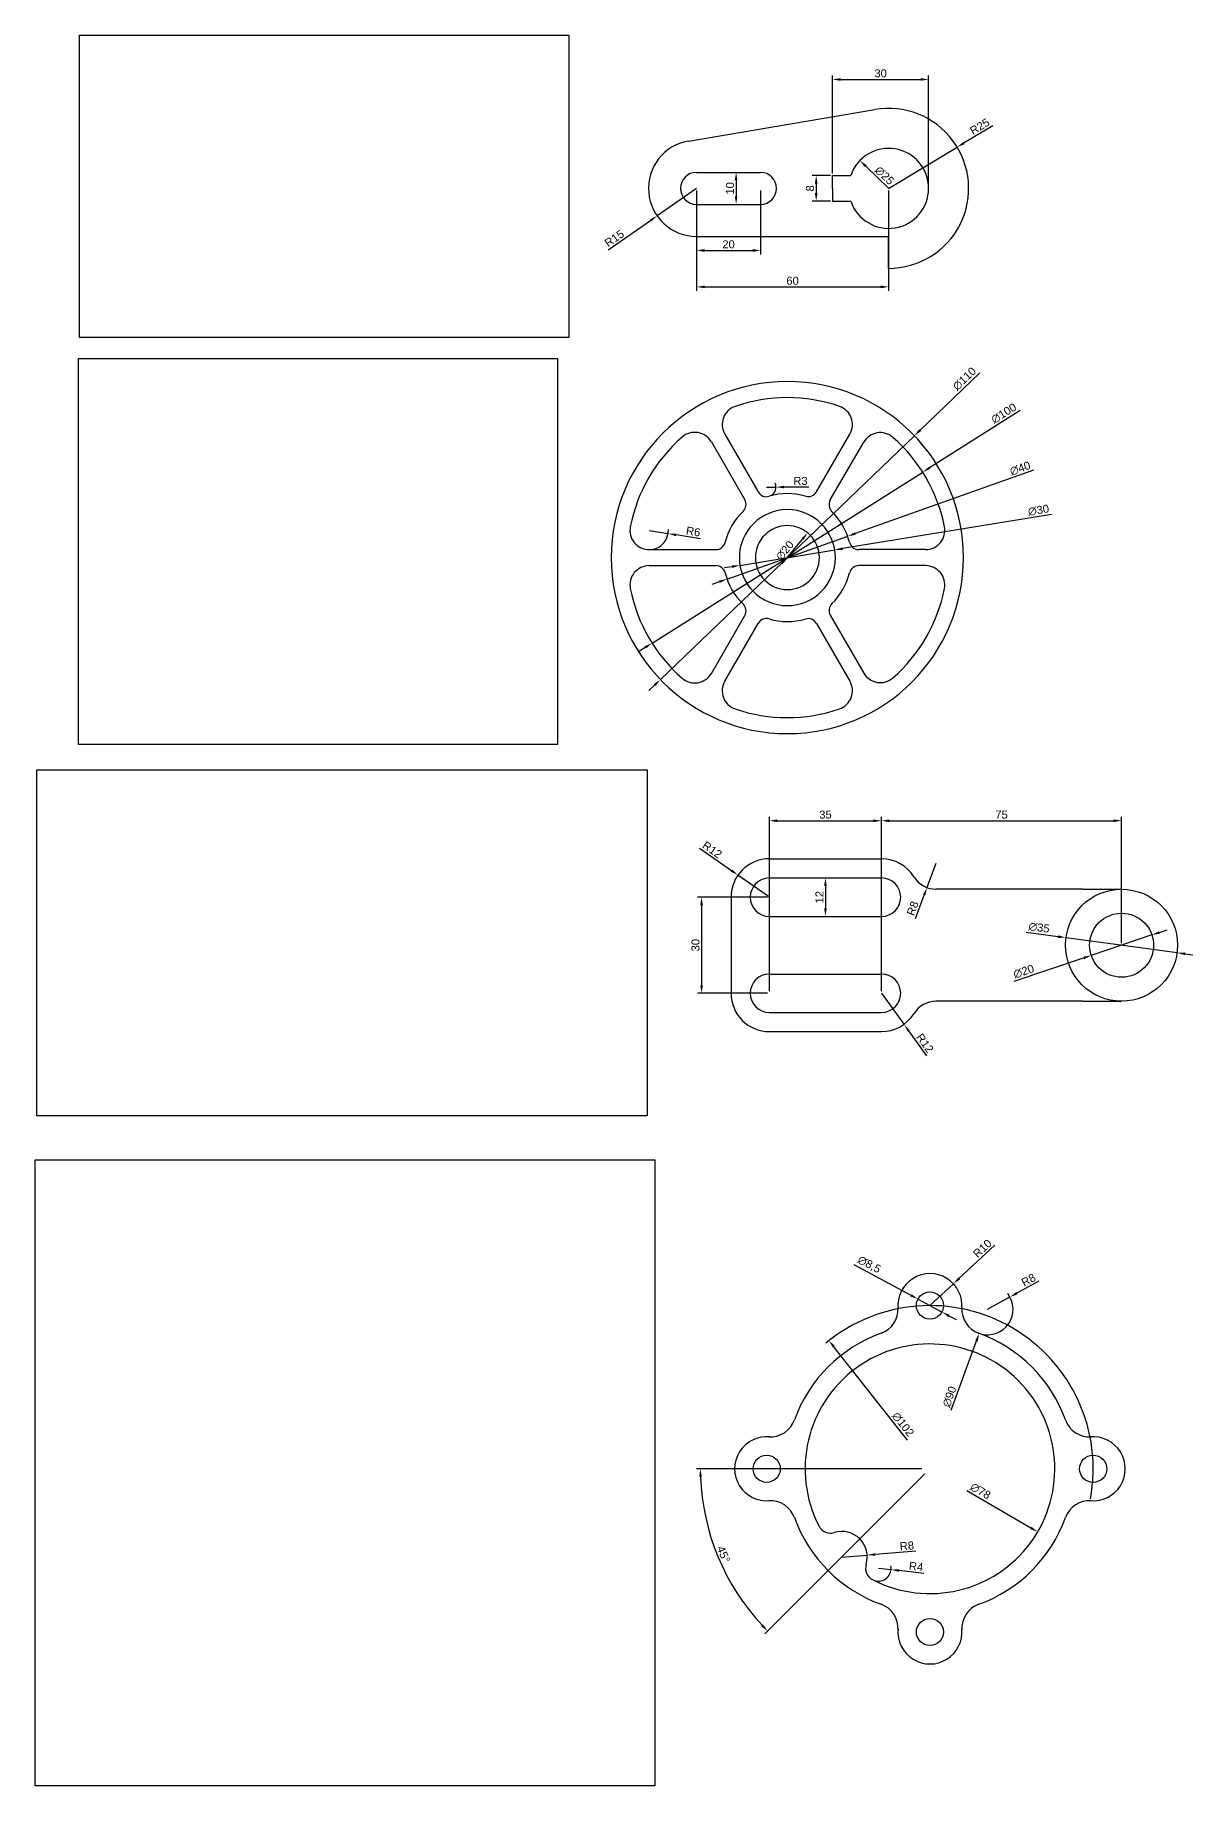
# Model space of a CAD drawing. Header units: millimetres. Extents: x 2424 to 5239, y 901 to 2022.
# Drawn here: x 4711 to 5072, y 1452 to 2000 of the extents above; entities that cross this region are included whole.
import ezdxf

# ---------------------------------------------------------------- set-up
doc = ezdxf.new("R2010")
doc.units = ezdxf.units.MM
doc.styles.get("Standard").update_dxf_attribs({"font": 'arial.ttf'})
doc.dimstyles.new('ISO-25', dxfattribs={"dimtxt": 2.5, "dimasz": 2.5, "dimexe": 1.25, "dimexo": 0.625, "dimtad": 1, "dimtxsty": 'Standard', "dimcen": 2.5, "dimadec": 0, "dimazin": 0, "dimtfac": 1, "dimtmove": 0, "dimatfit": 3, "dimfxl": 1, "dimarcsym": 0})
picture_1 = doc.add_image_def('image33.png', size_in_pixel=(283, 175))
picture_2 = doc.add_image_def('image34.png', size_in_pixel=(283, 228))
picture_3 = doc.add_image_def('image35.png', size_in_pixel=(282, 160))
picture_4 = doc.add_image_def('image36.png', size_in_pixel=(289, 292))

# ---------------------------------------------------------------- blocks, each defined once
blk = doc.blocks.new('*D251')
at = {"color": 0, "lineweight": -2, "transparency": 16777216}
for p, q in [((4959.7, 1956.21), (4959.7, 1986.87)), ((4989.7, 1952.21), (4989.7, 1986.87)), ((4962.2, 1985.62), (4987.2, 1985.62))]:
    blk.add_line(p, q, dxfattribs=at)
at = {"color": 0, "transparency": 16777216}
for points in [[(4962.2, 1986.04), (4962.2, 1985.2), (4959.7, 1985.62)], [(4987.2, 1986.04), (4987.2, 1985.2), (4989.7, 1985.62)]]:
    blk.add_solid(points, dxfattribs=at)
at = {"layer": 'Defpoints', "color": 0, "transparency": 16777216}
for p in [(4989.7, 1985.62), (4959.7, 1955.59), (4989.7, 1951.59)]:
    blk.add_point(p, dxfattribs=at)
at = {"color": 0, "transparency": 16777216, "insert": (4974.7, 1987.52), "char_height": 2.5, "attachment_point": 5}
blk.add_mtext('30', dxfattribs=at)
blk = doc.blocks.new('*D252')
at = {"color": 0, "lineweight": -2, "transparency": 16777216}
for p, q in [((4959.07, 1955.59), (4953.33, 1955.59)), ((4954.58, 1953.09), (4954.58, 1950.09)), ((4959.07, 1947.59), (4953.33, 1947.59))]:
    blk.add_line(p, q, dxfattribs=at)
at = {"color": 0, "transparency": 16777216}
for points in [[(4954.16, 1953.09), (4955, 1953.09), (4954.58, 1955.59)], [(4954.16, 1950.09), (4955, 1950.09), (4954.58, 1947.59)]]:
    blk.add_solid(points, dxfattribs=at)
at = {"layer": 'Defpoints', "color": 0, "transparency": 16777216}
for p in [(4959.7, 1955.59), (4954.58, 1947.59), (4959.7, 1947.59)]:
    blk.add_point(p, dxfattribs=at)
at = {"color": 0, "transparency": 16777216, "insert": (4952.68, 1951.59), "char_height": 2.5, "attachment_point": 5, "rotation": 90}
blk.add_mtext('8', dxfattribs=at)
blk = doc.blocks.new('*D253')
at = {"color": 0, "lineweight": -2, "transparency": 16777216}
for p, q in [((4917.2, 1950.96), (4917.2, 1930.94)), ((4937.2, 1950.96), (4937.2, 1930.94)), ((4919.7, 1932.19), (4934.7, 1932.19))]:
    blk.add_line(p, q, dxfattribs=at)
at = {"color": 0, "transparency": 16777216}
for points in [[(4919.7, 1932.61), (4919.7, 1931.77), (4917.2, 1932.19)], [(4934.7, 1932.61), (4934.7, 1931.77), (4937.2, 1932.19)]]:
    blk.add_solid(points, dxfattribs=at)
at = {"layer": 'Defpoints', "color": 0, "transparency": 16777216}
for p in [(4917.2, 1951.59), (4937.2, 1951.59), (4937.2, 1932.19)]:
    blk.add_point(p, dxfattribs=at)
at = {"color": 0, "transparency": 16777216, "insert": (4927.2, 1934.09), "char_height": 2.5, "attachment_point": 5}
blk.add_mtext('20', dxfattribs=at)
blk = doc.blocks.new('*D254')
at = {"color": 0, "lineweight": -2, "transparency": 16777216}
for p, q in [((4917.2, 1950.96), (4917.2, 1919.55)), ((4977.2, 1950.96), (4977.2, 1919.55)), ((4919.7, 1920.8), (4974.7, 1920.8))]:
    blk.add_line(p, q, dxfattribs=at)
at = {"color": 0, "transparency": 16777216}
for points in [[(4919.7, 1921.22), (4919.7, 1920.39), (4917.2, 1920.8)], [(4974.7, 1921.22), (4974.7, 1920.39), (4977.2, 1920.8)]]:
    blk.add_solid(points, dxfattribs=at)
at = {"layer": 'Defpoints', "color": 0, "transparency": 16777216}
for p in [(4917.2, 1951.59), (4977.2, 1951.59), (4977.2, 1920.8)]:
    blk.add_point(p, dxfattribs=at)
at = {"color": 0, "transparency": 16777216, "insert": (4947.2, 1922.71), "char_height": 2.5, "attachment_point": 5}
blk.add_mtext('60', dxfattribs=at)
blk = doc.blocks.new('*D255')
at = {"color": 0, "lineweight": -2, "transparency": 16777216}
for p, q in [((4927.82, 1956.59), (4930.81, 1956.59)), ((4929.56, 1954.09), (4929.56, 1949.09)), ((4927.82, 1946.59), (4930.81, 1946.59))]:
    blk.add_line(p, q, dxfattribs=at)
at = {"color": 0, "transparency": 16777216}
for points in [[(4929.14, 1954.09), (4929.97, 1954.09), (4929.56, 1956.59)], [(4929.14, 1949.09), (4929.97, 1949.09), (4929.56, 1946.59)]]:
    blk.add_solid(points, dxfattribs=at)
at = {"layer": 'Defpoints', "color": 0, "transparency": 16777216}
for p in [(4927.2, 1956.59), (4927.2, 1946.59), (4929.56, 1946.59)]:
    blk.add_point(p, dxfattribs=at)
at = {"color": 0, "transparency": 16777216, "insert": (4927.65, 1951.59), "char_height": 2.5, "attachment_point": 5, "rotation": 90}
blk.add_mtext('10', dxfattribs=at)
blk = doc.blocks.new('*D256')
at = {"color": 0, "lineweight": -2, "transparency": 16777216}
for p, q in [((4917.2, 1951.59), (4904.9, 1942.99)), ((4889.64, 1932.33), (4902.85, 1941.56))]:
    blk.add_line(p, q, dxfattribs=at)
at = {"color": 0, "transparency": 16777216}
blk.add_solid([(4902.61, 1941.9), (4903.09, 1941.22), (4904.9, 1942.99)], dxfattribs=at)
at = {"layer": 'Defpoints', "color": 0, "transparency": 16777216}
for p in [(4917.2, 1951.59), (4904.9, 1942.99)]:
    blk.add_point(p, dxfattribs=at)
at = {"color": 0, "transparency": 16777216, "insert": (4891.52, 1935.96), "char_height": 2.5, "attachment_point": 5, "rotation": 34.9455}
blk.add_mtext('R15', dxfattribs=at)
blk = doc.blocks.new('*D257')
at = {"color": 0, "lineweight": -2, "transparency": 16777216}
for p, q in [((5009.74, 1971.17), (5000.76, 1965.77)), ((4977.2, 1951.59), (4998.62, 1964.48))]:
    blk.add_line(p, q, dxfattribs=at)
at = {"color": 0, "transparency": 16777216}
blk.add_solid([(5000.54, 1966.12), (5000.97, 1965.41), (4998.62, 1964.48)], dxfattribs=at)
at = {"layer": 'Defpoints', "color": 0, "transparency": 16777216}
for p in [(4998.62, 1964.48), (4977.2, 1951.59)]:
    blk.add_point(p, dxfattribs=at)
at = {"color": 0, "transparency": 16777216, "insert": (5005.65, 1970.93), "char_height": 2.5, "attachment_point": 5, "rotation": 31.0402}
blk.add_mtext('R25', dxfattribs=at)
blk = doc.blocks.new('*D258')
at = {"color": 0, "lineweight": -2, "transparency": 16777216}
blk.add_line((4977.25, 1951.54), (4970.03, 1958.56), dxfattribs=at)
at = {"color": 0, "transparency": 16777216}
blk.add_solid([(4970.32, 1958.85), (4969.74, 1958.26), (4968.23, 1960.3)], dxfattribs=at)
at = {"layer": 'Defpoints', "color": 0, "transparency": 16777216}
for p in [(4968.23, 1960.3), (4986.16, 1942.87)]:
    blk.add_point(p, dxfattribs=at)
at = {"color": 0, "transparency": 16777216, "insert": (4975.91, 1955.59), "char_height": 2.5, "attachment_point": 5, "rotation": 315.8088}
blk.add_mtext('∅25', dxfattribs=at)
blk = doc.blocks.new('*D265')
at = {"color": 0, "lineweight": -2, "transparency": 16777216}
blk.add_line((4943.96, 1834.23), (4950.32, 1842), dxfattribs=at)
at = {"color": 0, "transparency": 16777216}
blk.add_solid([(4950, 1842.26), (4950.64, 1841.74), (4951.9, 1843.94)], dxfattribs=at)
at = {"layer": 'Defpoints', "color": 0, "transparency": 16777216}
for p in [(4951.9, 1843.94), (4939.24, 1828.46)]:
    blk.add_point(p, dxfattribs=at)
at = {"color": 0, "transparency": 16777216, "insert": (4944.82, 1838.39), "char_height": 2.5, "attachment_point": 5, "rotation": 50.7134}
blk.add_mtext('∅20', dxfattribs=at)
blk = doc.blocks.new('*D266')
at = {"color": 0, "lineweight": -2, "transparency": 16777216}
for p, q in [((5028.07, 1849.67), (4962.84, 1839.02)), ((4930.77, 1833.78), (4960.38, 1838.61)), ((4928.3, 1833.37), (4925.83, 1832.97))]:
    blk.add_line(p, q, dxfattribs=at)
at = {"color": 0, "transparency": 16777216}
for points in [[(4962.78, 1839.43), (4962.91, 1838.61), (4960.38, 1838.61)], [(4928.23, 1833.79), (4928.37, 1832.96), (4930.77, 1833.78)]]:
    blk.add_solid(points, dxfattribs=at)
at = {"layer": 'Defpoints', "color": 0, "transparency": 16777216}
for p in [(4960.38, 1838.61), (4930.77, 1833.78)]:
    blk.add_point(p, dxfattribs=at)
at = {"color": 0, "transparency": 16777216, "insert": (5024.03, 1851.01), "char_height": 2.5, "attachment_point": 5, "rotation": 9.2768}
blk.add_mtext('∅30', dxfattribs=at)
blk = doc.blocks.new('*D268')
at = {"color": 0, "lineweight": -2, "transparency": 16777216}
for p, q in [((5022.49, 1863.48), (4966.78, 1843.72)), ((4926.72, 1829.51), (4964.42, 1842.88)), ((4924.37, 1828.67), (4922.01, 1827.84))]:
    blk.add_line(p, q, dxfattribs=at)
at = {"color": 0, "transparency": 16777216}
for points in [[(4966.64, 1844.11), (4966.92, 1843.32), (4964.42, 1842.88)], [(4924.23, 1829.07), (4924.51, 1828.28), (4926.72, 1829.51)]]:
    blk.add_solid(points, dxfattribs=at)
at = {"layer": 'Defpoints', "color": 0, "transparency": 16777216}
for p in [(4964.42, 1842.88), (4926.72, 1829.51)]:
    blk.add_point(p, dxfattribs=at)
at = {"color": 0, "transparency": 16777216, "insert": (5018.28, 1864.08), "char_height": 2.5, "attachment_point": 5, "rotation": 19.5295}
blk.add_mtext('∅40', dxfattribs=at)
blk = doc.blocks.new('*D269')
at = {"color": 0, "lineweight": -2, "transparency": 16777216}
for p, q in [((5018.25, 1882.14), (4989.95, 1864.25)), ((4903.31, 1809.48), (4987.84, 1862.91)), ((4901.2, 1808.14), (4899.08, 1806.81))]:
    blk.add_line(p, q, dxfattribs=at)
at = {"color": 0, "transparency": 16777216}
for points in [[(4989.73, 1864.6), (4990.17, 1863.9), (4987.84, 1862.91)], [(4900.97, 1808.49), (4901.42, 1807.79), (4903.31, 1809.48)]]:
    blk.add_solid(points, dxfattribs=at)
at = {"layer": 'Defpoints', "color": 0, "transparency": 16777216}
for p in [(4987.84, 1862.91), (4903.31, 1809.48)]:
    blk.add_point(p, dxfattribs=at)
at = {"color": 0, "transparency": 16777216, "insert": (5013.18, 1881.27), "char_height": 2.5, "attachment_point": 5, "rotation": 32.2998}
blk.add_mtext('∅100', dxfattribs=at)
blk = doc.blocks.new('*D270')
at = {"color": 0, "lineweight": -2, "transparency": 16777216}
for p, q in [((5005.67, 1893.93), (4987.04, 1876.03)), ((4905.91, 1798.09), (4985.23, 1874.3)), ((4904.11, 1796.36), (4902.3, 1794.63))]:
    blk.add_line(p, q, dxfattribs=at)
at = {"color": 0, "transparency": 16777216}
for points in [[(4986.75, 1876.33), (4987.33, 1875.73), (4985.23, 1874.3)], [(4903.82, 1796.66), (4904.4, 1796.06), (4905.91, 1798.09)]]:
    blk.add_solid(points, dxfattribs=at)
at = {"layer": 'Defpoints', "color": 0, "transparency": 16777216}
for p in [(4985.23, 1874.3), (4905.91, 1798.09)]:
    blk.add_point(p, dxfattribs=at)
at = {"color": 0, "transparency": 16777216, "insert": (5000.88, 1892.07), "char_height": 2.5, "attachment_point": 5, "rotation": 43.8526}
blk.add_mtext('∅110', dxfattribs=at)
blk = doc.blocks.new('*D272')
at = {"color": 0, "lineweight": -2, "transparency": 16777216}
for p, q in [((4939.02, 1858.24), (4942.02, 1858.24)), ((4952.3, 1858.24), (4944.52, 1858.24))]:
    blk.add_line(p, q, dxfattribs=at)
blk.add_arc((4939.02, 1858.24), 3, 298.4842, 23.8732, dxfattribs=at)
at = {"color": 0, "transparency": 16777216}
blk.add_solid([(4944.52, 1858.66), (4944.52, 1857.83), (4942.02, 1858.24)], dxfattribs=at)
at = {"layer": 'Defpoints', "color": 0, "transparency": 16777216}
for p in [(4939.02, 1858.24), (4942.02, 1858.24)]:
    blk.add_point(p, dxfattribs=at)
at = {"color": 0, "transparency": 16777216, "insert": (4949.66, 1860.15), "char_height": 2.5, "attachment_point": 5}
blk.add_mtext('R3', dxfattribs=at)
blk = doc.blocks.new('*D273')
at = {"color": 0, "lineweight": -2, "transparency": 16777216}
for p, q in [((4902.4, 1844.7), (4908.32, 1843.71)), ((4918.46, 1842.03), (4910.79, 1843.3))]:
    blk.add_line(p, q, dxfattribs=at)
blk.add_arc((4902.4, 1844.7), 6, 275.9683, 2.5124, dxfattribs=at)
at = {"color": 0, "transparency": 16777216}
blk.add_solid([(4910.85, 1843.71), (4910.72, 1842.89), (4908.32, 1843.71)], dxfattribs=at)
at = {"layer": 'Defpoints', "color": 0, "transparency": 16777216}
for p in [(4902.4, 1844.7), (4908.32, 1843.71)]:
    blk.add_point(p, dxfattribs=at)
at = {"color": 0, "transparency": 16777216, "insert": (4916.17, 1844.34), "char_height": 2.5, "attachment_point": 5, "rotation": 350.5758}
blk.add_mtext('R6', dxfattribs=at)
blk = doc.blocks.new('*D274')
at = {"color": 0, "lineweight": -2, "transparency": 16777216}
for p, q in [((4974.97, 1700.71), (4974.97, 1755.23)), ((4977.47, 1753.98), (5047.47, 1753.98)), ((5049.97, 1715.71), (5049.97, 1755.23))]:
    blk.add_line(p, q, dxfattribs=at)
at = {"color": 0, "transparency": 16777216}
for points in [[(4977.47, 1754.4), (4977.47, 1753.56), (4974.97, 1753.98)], [(5047.47, 1754.4), (5047.47, 1753.56), (5049.97, 1753.98)]]:
    blk.add_solid(points, dxfattribs=at)
at = {"layer": 'Defpoints', "color": 0, "transparency": 16777216}
for p in [(5049.97, 1753.98), (5049.97, 1715.09), (4974.97, 1700.09)]:
    blk.add_point(p, dxfattribs=at)
at = {"color": 0, "transparency": 16777216, "insert": (5012.47, 1755.87), "char_height": 2.5, "attachment_point": 5}
blk.add_mtext('75', dxfattribs=at)
blk = doc.blocks.new('*D275')
at = {"color": 0, "lineweight": -2, "transparency": 16777216}
for p, q in [((4939.97, 1700.71), (4939.97, 1755.23)), ((4942.47, 1753.98), (4972.47, 1753.98)), ((4974.97, 1700.71), (4974.97, 1755.23))]:
    blk.add_line(p, q, dxfattribs=at)
at = {"color": 0, "transparency": 16777216}
for points in [[(4942.47, 1754.4), (4942.47, 1753.56), (4939.97, 1753.98)], [(4972.47, 1754.4), (4972.47, 1753.56), (4974.97, 1753.98)]]:
    blk.add_solid(points, dxfattribs=at)
at = {"layer": 'Defpoints', "color": 0, "transparency": 16777216}
for p in [(4974.97, 1753.98), (4939.97, 1700.09), (4974.97, 1700.09)]:
    blk.add_point(p, dxfattribs=at)
at = {"color": 0, "transparency": 16777216, "insert": (4957.47, 1755.88), "char_height": 2.5, "attachment_point": 5}
blk.add_mtext('35', dxfattribs=at)
blk = doc.blocks.new('*D276')
at = {"color": 0, "lineweight": -2, "transparency": 16777216}
for p, q in [((4958.09, 1736.09), (4958.72, 1736.09)), ((4957.47, 1733.59), (4957.47, 1726.59)), ((4958.09, 1724.09), (4958.72, 1724.09))]:
    blk.add_line(p, q, dxfattribs=at)
at = {"color": 0, "transparency": 16777216}
for points in [[(4957.05, 1733.59), (4957.88, 1733.59), (4957.47, 1736.09)], [(4957.05, 1726.59), (4957.88, 1726.59), (4957.47, 1724.09)]]:
    blk.add_solid(points, dxfattribs=at)
at = {"layer": 'Defpoints', "color": 0, "transparency": 16777216}
for p in [(4957.47, 1736.09), (4957.47, 1724.09), (4957.47, 1724.09)]:
    blk.add_point(p, dxfattribs=at)
at = {"color": 0, "transparency": 16777216, "insert": (4955.59, 1730.09), "char_height": 2.5, "attachment_point": 5, "rotation": 90}
blk.add_mtext('12', dxfattribs=at)
blk = doc.blocks.new('*D277')
at = {"color": 0, "lineweight": -2, "transparency": 16777216}
for p, q in [((4939.34, 1730.09), (4917.53, 1730.09)), ((4918.78, 1727.59), (4918.78, 1702.59)), ((4939.34, 1700.09), (4917.53, 1700.09))]:
    blk.add_line(p, q, dxfattribs=at)
at = {"color": 0, "transparency": 16777216}
for points in [[(4918.36, 1727.59), (4919.2, 1727.59), (4918.78, 1730.09)], [(4918.36, 1702.59), (4919.2, 1702.59), (4918.78, 1700.09)]]:
    blk.add_solid(points, dxfattribs=at)
at = {"layer": 'Defpoints', "color": 0, "transparency": 16777216}
for p in [(4939.97, 1730.09), (4918.78, 1700.09), (4939.97, 1700.09)]:
    blk.add_point(p, dxfattribs=at)
at = {"color": 0, "transparency": 16777216, "insert": (4916.88, 1715.09), "char_height": 2.5, "attachment_point": 5, "rotation": 90}
blk.add_mtext('30', dxfattribs=at)
blk = doc.blocks.new('*D278')
at = {"color": 0, "lineweight": -2, "transparency": 16777216}
for p, q in [((5059.44, 1718.28), (5040.49, 1711.89)), ((5061.81, 1719.08), (5064.18, 1719.87)), ((5016.45, 1703.8), (5038.12, 1711.1))]:
    blk.add_line(p, q, dxfattribs=at)
at = {"color": 0, "transparency": 16777216}
for points in [[(5061.68, 1719.47), (5061.95, 1718.68), (5059.44, 1718.28)], [(5037.99, 1711.49), (5038.25, 1710.7), (5040.49, 1711.89)]]:
    blk.add_solid(points, dxfattribs=at)
at = {"layer": 'Defpoints', "color": 0, "transparency": 16777216}
for p in [(5059.44, 1718.28), (5040.49, 1711.89)]:
    blk.add_point(p, dxfattribs=at)
at = {"color": 0, "transparency": 16777216, "insert": (5019.39, 1706.87), "char_height": 2.5, "attachment_point": 5, "rotation": 18.6147}
blk.add_mtext('∅20', dxfattribs=at)
blk = doc.blocks.new('*D279')
at = {"color": 0, "lineweight": -2, "transparency": 16777216}
for p, q in [((5020.17, 1719.13), (5030.15, 1717.78)), ((5067.31, 1712.73), (5032.63, 1717.44)), ((5069.78, 1712.4), (5072.26, 1712.06))]:
    blk.add_line(p, q, dxfattribs=at)
at = {"color": 0, "transparency": 16777216}
for points in [[(5030.2, 1718.19), (5030.09, 1717.36), (5032.63, 1717.44)], [(5069.84, 1712.81), (5069.73, 1711.98), (5067.31, 1712.73)]]:
    blk.add_solid(points, dxfattribs=at)
at = {"layer": 'Defpoints', "color": 0, "transparency": 16777216}
for p in [(5032.63, 1717.44), (5067.31, 1712.73)]:
    blk.add_point(p, dxfattribs=at)
at = {"color": 0, "transparency": 16777216, "insert": (5024.19, 1720.57), "char_height": 2.5, "attachment_point": 5, "rotation": 352.2696}
blk.add_mtext('∅35', dxfattribs=at)
blk = doc.blocks.new('*D280')
at = {"color": 0, "lineweight": -2, "transparency": 16777216}
for p, q in [((4991.99, 1740.59), (4989.18, 1733.09)), ((4985.57, 1723.46), (4988.3, 1730.75))]:
    blk.add_line(p, q, dxfattribs=at)
at = {"color": 0, "transparency": 16777216}
blk.add_solid([(4987.91, 1730.9), (4988.69, 1730.61), (4989.18, 1733.09)], dxfattribs=at)
at = {"layer": 'Defpoints', "color": 0, "transparency": 16777216}
for p in [(4991.99, 1740.59), (4989.18, 1733.09)]:
    blk.add_point(p, dxfattribs=at)
at = {"color": 0, "transparency": 16777216, "insert": (4984.72, 1726.6), "char_height": 2.5, "attachment_point": 5, "rotation": 69.459}
blk.add_mtext('R8', dxfattribs=at)
blk = doc.blocks.new('*D281')
at = {"color": 0, "lineweight": -2, "transparency": 16777216}
for p, q in [((4918.08, 1745.44), (4928.1, 1738.41)), ((4939.97, 1730.09), (4930.14, 1736.98))]:
    blk.add_line(p, q, dxfattribs=at)
at = {"color": 0, "transparency": 16777216}
blk.add_solid([(4928.34, 1738.75), (4927.86, 1738.07), (4930.14, 1736.98)], dxfattribs=at)
at = {"layer": 'Defpoints', "color": 0, "transparency": 16777216}
for p in [(4930.14, 1736.98), (4939.97, 1730.09)]:
    blk.add_point(p, dxfattribs=at)
at = {"color": 0, "transparency": 16777216, "insert": (4922.1, 1744.92), "char_height": 2.5, "attachment_point": 5, "rotation": 324.9458}
blk.add_mtext('R12', dxfattribs=at)
blk = doc.blocks.new('*D282')
at = {"color": 0, "lineweight": -2, "transparency": 16777216}
for p, q in [((4974.97, 1700.09), (4981.99, 1690.36)), ((4989.13, 1680.47), (4983.46, 1688.33))]:
    blk.add_line(p, q, dxfattribs=at)
at = {"color": 0, "transparency": 16777216}
blk.add_solid([(4983.79, 1688.57), (4983.12, 1688.09), (4981.99, 1690.36)], dxfattribs=at)
at = {"layer": 'Defpoints', "color": 0, "transparency": 16777216}
for p in [(4974.97, 1700.09), (4981.99, 1690.36)]:
    blk.add_point(p, dxfattribs=at)
at = {"color": 0, "transparency": 16777216, "insert": (4988.55, 1684.49), "char_height": 2.5, "attachment_point": 5, "rotation": 305.8389}
blk.add_mtext('R12', dxfattribs=at)
blk = doc.blocks.new('*D283')
at = {"color": 0, "lineweight": -2, "transparency": 16777216}
for p, q in [((4987.57, 1551.47), (4917.15, 1551.47)), ((4988.56, 1549.93), (4938.52, 1499.89))]:
    blk.add_line(p, q, dxfattribs=at)
blk.add_arc((4990.11, 1551.47), 71.7, 181.9978, 223.0022, dxfattribs=at)
at = {"color": 0, "transparency": 16777216}
for points in [[(4918.03, 1548.96), (4918.86, 1548.98), (4918.4, 1551.47)], [(4937.97, 1502.86), (4937.37, 1502.28), (4939.41, 1500.77)]]:
    blk.add_solid(points, dxfattribs=at)
at = {"layer": 'Defpoints', "color": 0, "transparency": 16777216}
for p in [(4988.2, 1551.47), (4989, 1550.37), (4990.11, 1551.47), (4990.11, 1551.47), (4920.85, 1532.91)]:
    blk.add_point(p, dxfattribs=at)
at = {"color": 0, "transparency": 16777216, "insert": (4925.61, 1524.76), "char_height": 2.5, "attachment_point": 5, "rotation": 292.5}
blk.add_mtext('45°', dxfattribs=at)
blk = doc.blocks.new('*D285')
at = {"color": 0, "lineweight": -2, "transparency": 16777216}
blk.add_line((4983.07, 1560.41), (4960.12, 1589.59), dxfattribs=at)
blk.add_arc((4990.11, 1551.47), 51, 349.4496, 129.5993, dxfattribs=at)
at = {"color": 0, "transparency": 16777216}
blk.add_solid([(4960.45, 1589.85), (4959.79, 1589.33), (4958.57, 1591.55)], dxfattribs=at)
at = {"layer": 'Defpoints', "color": 0, "transparency": 16777216}
for p in [(4958.57, 1591.55), (5021.64, 1511.39)]:
    blk.add_point(p, dxfattribs=at)
at = {"color": 0, "transparency": 16777216, "insert": (4981.69, 1565.35), "char_height": 2.5, "attachment_point": 5, "rotation": 308.195}
blk.add_mtext('∅102', dxfattribs=at)
blk = doc.blocks.new('*D286')
at = {"color": 0, "lineweight": -2, "transparency": 16777216}
blk.add_line((4996.77, 1569.79), (5004.64, 1591.41), dxfattribs=at)
at = {"color": 0, "transparency": 16777216}
blk.add_solid([(5004.24, 1591.55), (5005.03, 1591.27), (5005.49, 1593.76)], dxfattribs=at)
at = {"layer": 'Defpoints', "color": 0, "transparency": 16777216}
for p in [(5005.49, 1593.76), (4974.72, 1509.18)]:
    blk.add_point(p, dxfattribs=at)
at = {"color": 0, "transparency": 16777216, "insert": (4996.21, 1574.01), "char_height": 2.5, "attachment_point": 5, "rotation": 70.01}
blk.add_mtext('∅90', dxfattribs=at)
blk = doc.blocks.new('*D287')
at = {"color": 0, "lineweight": -2, "transparency": 16777216}
blk.add_line((5001.64, 1544.71), (5021.6, 1533.01), dxfattribs=at)
at = {"color": 0, "transparency": 16777216}
blk.add_solid([(5021.81, 1533.37), (5021.39, 1532.65), (5023.75, 1531.75)], dxfattribs=at)
at = {"layer": 'Defpoints', "color": 0, "transparency": 16777216}
for p in [(4956.46, 1571.19), (5023.75, 1531.75)]:
    blk.add_point(p, dxfattribs=at)
at = {"color": 0, "transparency": 16777216, "insert": (5005.89, 1544.5), "char_height": 2.5, "attachment_point": 5, "rotation": 329.6198}
blk.add_mtext('∅78', dxfattribs=at)
blk = doc.blocks.new('*D288')
at = {"color": 0, "lineweight": -2, "transparency": 16777216}
for p, q in [((5024.13, 1610.08), (5017.29, 1606.35)), ((5008.07, 1601.33), (5015.1, 1605.16))]:
    blk.add_line(p, q, dxfattribs=at)
blk.add_arc((5008.07, 1601.33), 8, 254.6637, 37.5155, dxfattribs=at)
at = {"color": 0, "transparency": 16777216}
blk.add_solid([(5017.09, 1606.72), (5017.49, 1605.99), (5015.1, 1605.16)], dxfattribs=at)
at = {"layer": 'Defpoints', "color": 0, "transparency": 16777216}
for p in [(5015.1, 1605.16), (5008.07, 1601.33)]:
    blk.add_point(p, dxfattribs=at)
at = {"color": 0, "transparency": 16777216, "insert": (5020.9, 1610.48), "char_height": 2.5, "attachment_point": 5, "rotation": 28.5631}
blk.add_mtext('R8', dxfattribs=at)
blk = doc.blocks.new('*D290')
at = {"color": 0, "lineweight": -2, "transparency": 16777216}
for p, q in [((5010.42, 1621.39), (4999.26, 1610.99)), ((4990.11, 1602.47), (4997.43, 1609.29))]:
    blk.add_line(p, q, dxfattribs=at)
at = {"color": 0, "transparency": 16777216}
blk.add_solid([(4998.97, 1611.29), (4999.54, 1610.68), (4997.43, 1609.29)], dxfattribs=at)
at = {"layer": 'Defpoints', "color": 0, "transparency": 16777216}
for p in [(4997.43, 1609.29), (4990.11, 1602.47)]:
    blk.add_point(p, dxfattribs=at)
at = {"color": 0, "transparency": 16777216, "insert": (5006.49, 1620.32), "char_height": 2.5, "attachment_point": 5, "rotation": 42.9562}
blk.add_mtext('R10', dxfattribs=at)
blk = doc.blocks.new('*D291')
at = {"color": 0, "lineweight": -2, "transparency": 16777216}
for p, q in [((4966.3, 1615.31), (4984.17, 1605.68)), ((4993.85, 1600.45), (4986.37, 1604.49)), ((4996.05, 1599.27), (4998.25, 1598.08))]:
    blk.add_line(p, q, dxfattribs=at)
at = {"color": 0, "transparency": 16777216}
for points in [[(4984.36, 1606.04), (4983.97, 1605.31), (4986.37, 1604.49)], [(4996.25, 1599.63), (4995.85, 1598.9), (4993.85, 1600.45)]]:
    blk.add_solid(points, dxfattribs=at)
at = {"layer": 'Defpoints', "color": 0, "transparency": 16777216}
for p in [(4986.37, 1604.49), (4993.85, 1600.45)]:
    blk.add_point(p, dxfattribs=at)
at = {"color": 0, "transparency": 16777216, "insert": (4971.09, 1615.19), "char_height": 2.5, "attachment_point": 5, "rotation": 331.6609}
blk.add_mtext('∅8,5', dxfattribs=at)
blk = doc.blocks.new('*D292')
at = {"color": 0, "lineweight": -2, "transparency": 16777216}
for p, q in [((4962.53, 1523.89), (4970.51, 1524.51)), ((4985.67, 1525.68), (4973, 1524.7))]:
    blk.add_line(p, q, dxfattribs=at)
at = {"color": 0, "transparency": 16777216}
blk.add_solid([(4972.97, 1525.12), (4973.03, 1524.29), (4970.51, 1524.51)], dxfattribs=at)
at = {"layer": 'Defpoints', "color": 0, "transparency": 16777216}
for p in [(4962.53, 1523.89), (4970.51, 1524.51)]:
    blk.add_point(p, dxfattribs=at)
at = {"color": 0, "transparency": 16777216, "insert": (4982.89, 1527.38), "char_height": 2.5, "attachment_point": 5, "rotation": 4.4227}
blk.add_mtext('R8', dxfattribs=at)
blk = doc.blocks.new('*D293')
at = {"color": 0, "lineweight": -2, "transparency": 16777216}
for p, q in [((4974.01, 1520.39), (4977.98, 1519.95)), ((4988.19, 1518.8), (4980.47, 1519.67))]:
    blk.add_line(p, q, dxfattribs=at)
blk.add_arc((4974.01, 1520.39), 4, 251.5671, 11.4783, dxfattribs=at)
at = {"color": 0, "transparency": 16777216}
blk.add_solid([(4980.51, 1520.08), (4980.42, 1519.25), (4977.98, 1519.95)], dxfattribs=at)
at = {"layer": 'Defpoints', "color": 0, "transparency": 16777216}
for p in [(4974.01, 1520.39), (4977.98, 1519.95)]:
    blk.add_point(p, dxfattribs=at)
at = {"color": 0, "transparency": 16777216, "insert": (4985.78, 1520.95), "char_height": 2.5, "attachment_point": 5, "rotation": 353.5734}
blk.add_mtext('R4', dxfattribs=at)

msp = doc.modelspace()

# ---------------------------------------------------------------- linework, layer by layer
at = {"color": 7}
for p, q in [((4914.696, 1966.376), (4972.938, 1976.22)), ((4917.196, 1956.585), (4937.196, 1956.585)), ((4959.696, 1951.585), (4959.696, 1955.585)), ((4959.696, 1955.585), (4965.353, 1955.585)), ((4959.696, 1951.585), (4959.696, 1947.585)), ((4917.196, 1946.585), (4937.196, 1946.585)), ((4959.696, 1947.585), (4965.353, 1947.585)), ((4917.196, 1936.585), (4957.196, 1936.585)), ((4957.196, 1936.585), (4977.196, 1936.585)), ((4977.196, 1926.585), (4977.196, 1936.585)), ((4977.196, 1936.585), (4977.196, 1926.585)), ((4921.841, 1872.35), (4932.26, 1854.304)), ((4926.008, 1874.784), (4936.423, 1856.743)), ((4954.671, 1856.758), (4965.087, 1874.8)), ((4958.986, 1854.207), (4969.408, 1872.259)), ((4902.401, 1838.696), (4923.239, 1838.696)), ((4988.743, 1838.696), (4967.905, 1838.696)), ((4902.401, 1833.696), (4923.239, 1833.696)), ((4988.743, 1833.696), (4967.905, 1833.696)), ((4921.841, 1800.041), (4932.26, 1818.087)), ((4958.986, 1818.184), (4969.408, 1800.133)), ((4926.008, 1797.608), (4936.423, 1815.648)), ((4954.671, 1815.633), (4965.087, 1797.591)), ((4939.966, 1742.086), (4974.966, 1742.086)), ((4939.966, 1736.086), (4974.966, 1736.086)), ((4927.966, 1730.086), (4927.966, 1700.086)), ((5037.966, 1732.586), (4991.988, 1732.586)), ((5037.966, 1732.586), (5049.966, 1732.586)), ((4939.966, 1724.086), (4974.966, 1724.086)), ((4939.966, 1706.086), (4974.966, 1706.086)), ((5037.966, 1697.586), (4991.988, 1697.586)), ((5037.966, 1697.586), (5049.966, 1697.586)), ((4939.966, 1694.086), (4974.966, 1694.086)), ((4939.966, 1688.086), (4974.966, 1688.086))]:
    msp.add_line(p, q, dxfattribs=at)
for centre, radius in [((5049.966, 1715.086), 17.5), ((5049.966, 1715.086), 10), ((4990.108, 1602.471), 4.25), ((4939.108, 1551.471), 4.25), ((5041.108, 1551.471), 4.25), ((4990.108, 1500.471), 4.25)]:
    msp.add_circle(centre, radius, dxfattribs=at)
for centre, radius, start, end in [((4977.196, 1951.585), 25, 270, 99.80639), ((4917.196, 1951.585), 15, 99.5939, 270), ((4977.196, 1951.585), 12.5, 198.66292, 161.33708), ((4917.196, 1951.585), 5, 90, 270), ((4937.196, 1951.585), 5, 270, 90), ((4945.572, 1836.196), 55, 0, 180), ((4931.204, 1877.784), 6, 109.0596, 210), ((4945.572, 1836.196), 50, 71.00808, 109.0596), ((4959.891, 1877.8), 6, 330, 71.00808), ((4945.572, 1836.196), 50, 131.1048, 168.86147), ((4916.645, 1869.35), 6, 30, 131.1048), ((4974.604, 1869.259), 6, 48.7146, 150), ((4945.572, 1836.196), 50, 11.13853, 48.7146), ((4939.021, 1858.243), 3, 210, 286.54759), ((4945.572, 1836.196), 20, 73.58313, 106.54759), ((4952.072, 1858.258), 3, 253.58313, 330), ((4945.572, 1836.196), 20, 133.77003, 166.16478), ((4945.572, 1836.196), 15, 0, 180), ((4929.662, 1852.804), 3, 313.77003, 30), ((4961.584, 1852.707), 3, 150, 225.88077), ((4945.572, 1836.196), 20, 13.83522, 45.88077), ((4902.401, 1844.696), 6, 168.86147, 270), ((4945.572, 1836.196), 10, 0, 180), ((4988.743, 1844.696), 6, 270, 11.13853), ((4923.239, 1841.696), 3, 270, 346.16478), ((4967.905, 1841.696), 3, 193.83522, 270), ((4945.572, 1836.196), 55, 180, 0), ((4902.401, 1827.696), 6, 90, 191.13853), ((4923.239, 1830.696), 3, 13.83522, 90), ((4945.572, 1836.196), 15, 180, 0), ((4945.572, 1836.196), 10, 180, 0), ((4967.905, 1830.696), 3, 90, 166.16478), ((4988.743, 1827.696), 6, 348.86147, 90), ((4945.572, 1836.196), 20, 193.83522, 226.22997), ((4945.572, 1836.196), 20, 314.11923, 346.16478), ((4945.572, 1836.196), 50, 191.13853, 228.8952), ((4945.572, 1836.196), 50, 311.2854, 348.86147), ((4929.662, 1819.587), 3, 330, 46.22997), ((4939.021, 1814.148), 3, 73.45241, 150), ((4945.572, 1836.196), 20, 253.45241, 286.41687), ((4952.072, 1814.133), 3, 30, 106.41687), ((4961.584, 1819.684), 3, 134.11923, 210), ((4916.645, 1803.041), 6, 228.8952, 330), ((4931.204, 1794.608), 6, 150, 250.9404), ((4959.891, 1794.591), 6, 288.99192, 30), ((4974.604, 1803.133), 6, 210, 311.2854), ((4945.572, 1836.196), 50, 250.9404, 288.99192), ((4939.966, 1730.086), 12, 90, 180), ((4974.966, 1730.086), 12, 31.66824, 90), ((4939.966, 1730.086), 6, 90, 270), ((4974.966, 1730.086), 6, 270, 90), ((4991.988, 1740.586), 8, 211.66824, 270), ((4939.966, 1700.086), 6, 90, 270), ((4974.966, 1700.086), 6, 270, 90), ((4939.966, 1700.086), 12, 180, 270), ((4991.988, 1689.586), 8, 90, 148.33176), ((4974.966, 1700.086), 12, 270, 328.33176), ((4990.108, 1602.471), 10, 354.37373, 185.62627), ((4972.144, 1601.334), 8, 289.81256, 3.62241), ((5008.072, 1601.334), 8, 176.37759, 250.18744), ((4990.108, 1551.471), 45, 109.81256, 160.18744), ((4990.108, 1551.471), 45, 19.81256, 70.18744), ((4990.108, 1551.471), 39, 242.61461, 207.38539), ((4940.245, 1569.435), 8, 266.37759, 340.18744), ((5039.97, 1569.435), 8, 199.81256, 273.62241), ((4939.108, 1551.471), 10, 84.37373, 275.62627), ((5041.108, 1551.471), 10, 264.37373, 95.62627), ((4940.245, 1533.507), 8, 19.81256, 93.62241), ((5039.97, 1533.507), 8, 86.37759, 160.18744), ((4990.108, 1551.471), 45, 199.81256, 250.18744), ((4959.03, 1535.372), 4, 207.38539, 286.96016), ((4990.108, 1551.471), 45, 289.81256, 340.18744), ((4962.531, 1523.894), 8, 343.03984, 106.96016), ((4974.009, 1520.393), 4, 163.03984, 242.61461), ((4972.144, 1501.608), 8, 356.37759, 70.18744), ((5008.072, 1501.608), 8, 109.81256, 183.62241), ((4990.108, 1500.471), 10, 174.37373, 5.62627)]:
    msp.add_arc(centre, radius, start, end, dxfattribs=at)

# ---------------------------------------------------------------- dimensions: what is measured, and where the dimension line sits
at = {"color": 114, "true_color": 0x139b48}
for base, p1, p2, picture, middle in [((4989.696, 1985.622), (4959.696, 1955.585), (4989.696, 1951.585), '*D251', (4974.696, 1987.524)), ((4937.196, 1932.189), (4917.196, 1951.585), (4937.196, 1951.585), '*D253', (4927.196, 1934.09)), ((4977.196, 1920.804), (4917.196, 1951.585), (4977.196, 1951.585), '*D254', (4947.196, 1922.705)), ((4974.966, 1753.978), (4939.966, 1700.086), (4974.966, 1700.086), '*D275', (4957.466, 1755.881)), ((5049.966, 1753.978), (4974.966, 1700.086), (5049.966, 1715.086), '*D274', (5012.466, 1755.875))]:
    dim = msp.add_linear_dim(base=base, p1=p1, p2=p2, dimstyle='ISO-25', dxfattribs=at)
    dim.commit()
    dim.dimension.update_dxf_attribs({"geometry": picture, "text_midpoint": middle})
for center, mpoint, picture, middle in [((4977.196, 1951.585), (4998.616, 1964.476), '*D257', (5006.634, 1969.302)), ((4917.196, 1951.585), (4904.9, 1942.993), '*D256', (4892.611, 1934.406)), ((4939.966, 1730.086), (4930.143, 1736.978), '*D281', (4921.022, 1743.377)), ((4990.108, 1602.471), (4997.426, 1609.285), '*D290', (5007.783, 1618.928)), ((4962.531, 1523.894), (4970.507, 1524.511), '*D292', (4983.039, 1525.48))]:
    dim = msp.add_radius_dim(center=center, mpoint=mpoint, dimstyle='ISO-25', dxfattribs=at)
    dim.commit()
    dim.dimension.update_dxf_attribs({"geometry": picture, "text_midpoint": middle, "dimtype": 164})
for p1, p2, picture, middle in [((4986.158, 1942.872), (4968.233, 1960.299), '*D258', (4974.532, 1954.175)), ((4905.91, 1798.091), (4985.234, 1874.3), '*D270', (5002.247, 1890.645)), ((4903.309, 1809.478), (4987.835, 1862.913), '*D269', (5014.237, 1879.603)), ((4926.723, 1829.51), (4964.422, 1842.881), '*D268', (5018.938, 1862.219)), ((4930.768, 1833.778), (4960.376, 1838.614), '*D266', (5024.345, 1849.063)), ((4939.24, 1828.456), (4951.904, 1843.936), '*D265', (4946.35, 1837.147)), ((5059.443, 1718.278), (5040.489, 1711.894), '*D278', (5020.024, 1705)), ((4993.848, 1600.453), (4986.367, 1604.488), '*D291', (4970.059, 1613.283)), ((5021.643, 1511.389), (4958.572, 1591.552), '*D285', (4980.144, 1564.135)), ((4974.724, 1509.182), (5005.491, 1593.76), '*D286', (4998.062, 1573.336)), ((4956.463, 1571.195), (5023.753, 1531.747), '*D287', (5004.897, 1542.801))]:
    dim = msp.add_diameter_dim_2p(p1=p1, p2=p2, dimstyle='ISO-25', dxfattribs=at)
    dim.commit()
    dim.dimension.update_dxf_attribs({"geometry": picture, "text_midpoint": middle, "dimtype": 163})
for base, p1, p2, picture, middle in [((4929.556, 1946.585), (4927.196, 1956.585), (4927.196, 1946.585), '*D255', (4927.654, 1951.585)), ((4954.579, 1947.585), (4959.696, 1955.585), (4959.696, 1947.585), '*D252', (4952.678, 1951.585)), ((4957.466, 1724.086), (4957.466, 1736.086), (4957.466, 1724.086), '*D276', (4955.586, 1730.086)), ((4918.781, 1700.086), (4939.966, 1730.086), (4939.966, 1700.086), '*D277', (4916.878, 1715.086))]:
    dim = msp.add_linear_dim(base=base, p1=p1, p2=p2, angle=90, dimstyle='ISO-25', dxfattribs=at)
    dim.commit()
    dim.dimension.update_dxf_attribs({"geometry": picture, "text_midpoint": middle})
for center, mpoint, picture, middle in [((4939.021, 1858.243), (4942.021, 1858.243), '*D272', (4949.662, 1860.145)), ((4902.401, 1844.696), (4908.32, 1843.713), '*D273', (4916.168, 1844.338)), ((4991.988, 1740.586), (4989.181, 1733.094), '*D280', (4984.719, 1726.604)), ((4974.966, 1700.086), (4981.992, 1690.358), '*D282', (4988.551, 1684.487)), ((5008.072, 1601.334), (5015.098, 1605.159), '*D288', (5020.902, 1610.483)), ((4974.009, 1520.393), (4977.983, 1519.946), '*D293', (4985.781, 1520.954))]:
    dim = msp.add_radius_dim(center=center, mpoint=mpoint, dimstyle='ISO-25', dxfattribs=at)
    dim.commit()
    dim.dimension.update_dxf_attribs({"geometry": picture, "text_midpoint": middle})
dim = msp.add_diameter_dim_2p(p1=(5067.307, 1712.732), p2=(5032.625, 1717.44), dimstyle='ISO-25', dxfattribs=at)
dim.commit()
dim.dimension.update_dxf_attribs({"geometry": '*D279', "text_midpoint": (5024.185, 1720.575)})
dim = msp.add_angular_dim_2l(base=(4920.848, 1532.913), line1=((4990.108, 1551.471), (4989.004, 1550.367)), line2=((4990.108, 1551.471), (4988.196, 1551.471)), dimstyle='ISO-25', dxfattribs=at)
dim.commit()
dim.dimension.update_dxf_attribs({"geometry": '*D283', "text_midpoint": (4925.614, 1524.757)})

# ---------------------------------------------------------------- pictures from other files: only their frames are drawn
image = msp.add_image(picture_1, insert=(4724.421, 1904.991), size_in_units=(152.847, 94.517), dxfattribs=at)
image.dxf.flags = 7
at = {"color": 7}
image = msp.add_image(picture_2, insert=(4724.121, 1777.816), size_in_units=(149.665, 120.578), dxfattribs=at)
image.dxf.flags = 7
at = {"color": 114, "true_color": 0x139b48}
image = msp.add_image(picture_3, insert=(4711.159, 1661.762), size_in_units=(190.624, 108.156), dxfattribs=at)
image.dxf.flags = 7
image = msp.add_image(picture_4, insert=(4710.577, 1452.352), size_in_units=(193.633, 195.643), dxfattribs=at)
image.dxf.flags = 7

doc.saveas('drawing.dxf')
